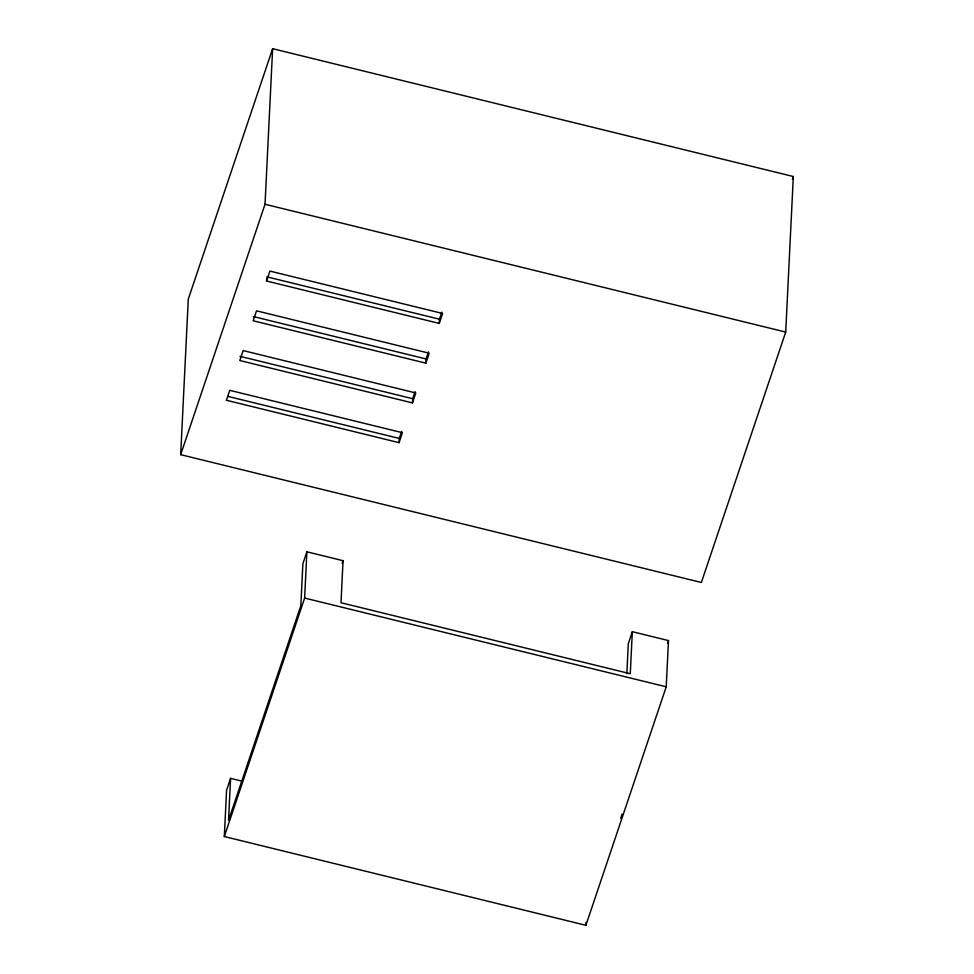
<?xml version="1.0" encoding="UTF-8"?>
<svg xmlns="http://www.w3.org/2000/svg" width="974" height="974" viewBox="0 0 974 974"><rect width="100%" height="100%" fill="white"/><g stroke="black" fill="none" stroke-linecap="round" stroke-linejoin="round"><path stroke-width="1.46" d="M180.677 454.663L188.286 299.103L272.635 48.7L793.323 176.513L785.714 332.073L701.365 582.476L180.677 454.663L265.025 204.26L272.635 48.7M626.842 673.655L628.315 643.619L632.333 631.7L668.481 640.575L666.228 686.816L585.898 925.3L224.312 836.544L226.565 790.291L230.582 778.372L242.161 781.209M230.582 778.372L228.525 820.412L300.82 605.779L302.877 563.739L306.895 551.82L343.055 560.695L340.997 602.736L630.275 673.74L632.333 631.7M266.572 281.023L269.92 271.089L442.598 313.482L439.25 323.417L266.572 281.023L266.706 278.223M224.312 836.544L304.631 598.06L306.895 551.82M399.084 442.659L402.432 432.712L229.754 390.331L226.406 400.265L399.084 442.659L399.291 438.446L401.69 431.348M412.477 402.907L415.825 392.972L243.147 350.579L239.799 360.526L412.477 402.907L412.684 398.707L415.07 391.609M425.869 363.156L429.217 353.221L256.527 310.84L253.179 320.775L425.869 363.156L426.076 358.956L428.463 351.858M439.25 323.417L439.457 319.204L441.843 312.106M585.898 925.3L586.044 922.317M342.166 563.337L343.055 560.695M792.349 179.386L793.323 176.513M667.592 643.217L668.481 640.575M620.682 818.416L622.143 814.094M265.025 204.26L785.714 332.073M266.779 276.823L439.457 319.204M253.386 316.574L426.076 358.956M240.006 356.314L412.684 398.707M228.086 396.43L399.291 438.446M304.631 598.06L666.228 686.816"/></g></svg>
